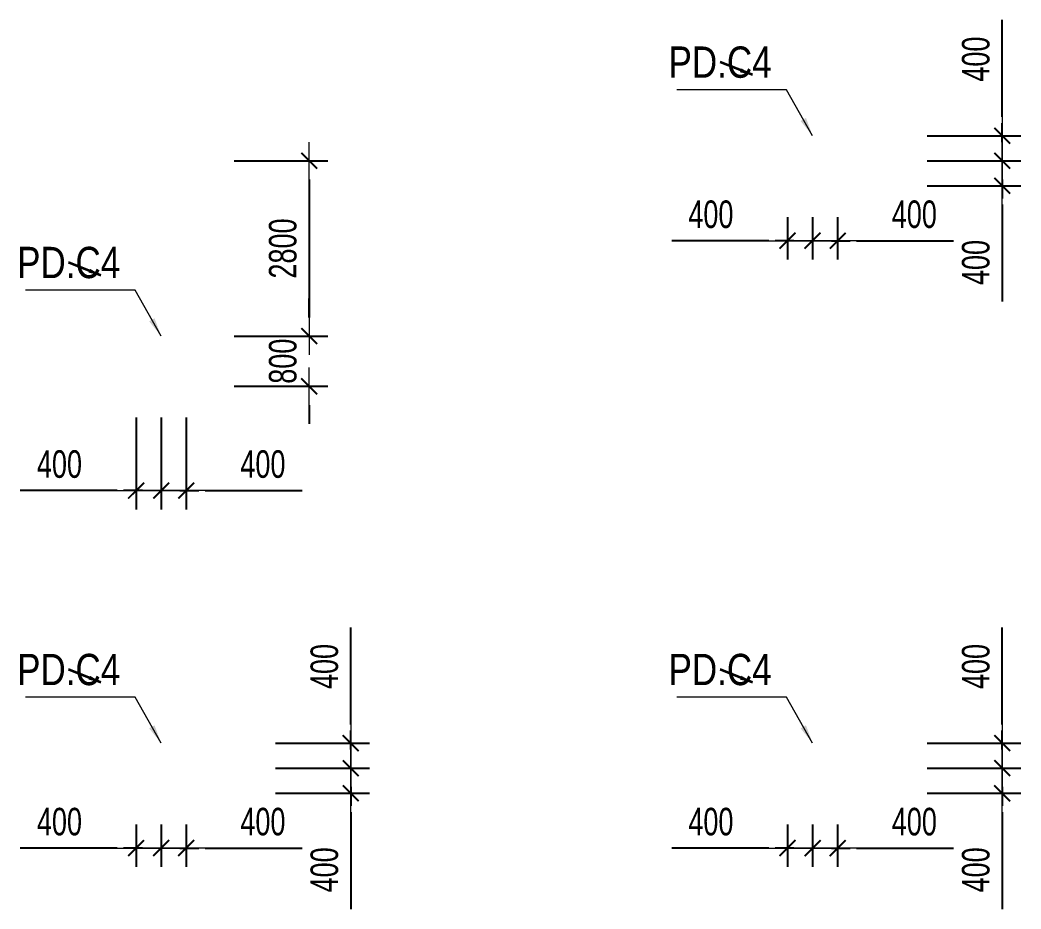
# Model space of a CAD drawing. Header units: millimetres. Extents: x -259680 to 286077, y 2206 to 90611.
# Drawn here: x 158896 to 174877, y 69351 to 83549 of the extents above; entities that cross this region are included whole.
import ezdxf
from ezdxf.enums import TextEntityAlignment as Align

# ---------------------------------------------------------------- set-up
doc = ezdxf.new("R2010")
doc.units = ezdxf.units.MM
doc.layers.get('Defpoints').update_dxf_attribs({"color": 151, "lineweight": 9})
for name, color, linetype, lineweight in [('$0$C1', 20, 'Continuous', 35), ('$1$NDC_S_ANNO', 7, 'Continuous', 20), ('$1$NDC_S_DIM', 1, 'Continuous', 15), ('NDC_S_DIM', 1, 'Continuous', 15)]:
    doc.layers.add(name, color=color, linetype=linetype, lineweight=lineweight)
doc.styles.add('$1$NDC_DIM', font='', dxfattribs={"width": 0.75})
doc.styles.add('$2$ARIAL', font='arial.ttf', dxfattribs={"width": 0.8})
doc.styles.add('NDC_DIM', font='', dxfattribs={"width": 0.75})
doc.styles.get('$1$NDC_DIM').set_extended_font_data('Dotum')
doc.styles.get('NDC_DIM').set_extended_font_data('Dotum')
doc.dimstyles.new('$0$NDC_dim_150', dxfattribs={"dimscale": 150, "dimtxt": 2.2, "dimasz": 1.5, "dimexe": 1.5, "dimexo": 2.5, "dimgap": 1, "dimtad": 1, "dimdec": 0, "dimzin": 0, "dimdsep": 46, "dimtxsty": '$1$NDC_DIM', "dimblk": '$1$DIMMARK', "dimcen": 0.09, "dimdle": 1.2, "dimclrd": 1, "dimclre": 1, "dimclrt": 3, "dimadec": 0, "dimazin": 0, "dimtfac": 1, "dimtdec": 0, "dimtix": 1, "dimtofl": 0, "dimtmove": 0, "dimatfit": 3, "dimfxl": 0, "dimtolj": 1, "dimtzin": 0, "dimarcsym": 0})
doc.dimstyles.new('$1$NDC_dim_iso', dxfattribs={"dimtxt": 2.2, "dimasz": 1, "dimexe": 1.5, "dimexo": 2.5, "dimgap": 1, "dimtad": 1, "dimdec": 0, "dimzin": 0, "dimdsep": 46, "dimtxsty": '$1$NDC_DIM', "dimblk": '$1$DIMMARK', "dimcen": 0.09, "dimdle": 1.2, "dimclrd": 1, "dimclre": 1, "dimclrt": 3, "dimadec": 0, "dimazin": 0, "dimtfac": 1, "dimtdec": 0, "dimtix": 1, "dimtofl": 0, "dimtmove": 0, "dimatfit": 3, "dimfxl": 0, "dimtolj": 1, "dimtzin": 0, "dimarcsym": 0})
doc.dimstyles.new('NDC_dim_200', dxfattribs={"dimscale": 200, "dimtxt": 2.2, "dimasz": 1.5, "dimexe": 1.5, "dimexo": 2.5, "dimgap": 1, "dimtad": 1, "dimdec": 0, "dimzin": 0, "dimdsep": 46, "dimtxsty": 'NDC_DIM', "dimblk": 'DIMMARK', "dimcen": 0.09, "dimdle": 1.2, "dimclrd": 1, "dimclre": 1, "dimclrt": 3, "dimadec": 0, "dimazin": 0, "dimtfac": 1, "dimtdec": 0, "dimtix": 1, "dimtofl": 0, "dimtmove": 0, "dimatfit": 3, "dimfxl": 0, "dimtolj": 1, "dimtzin": 0, "dimarcsym": 0})

# ---------------------------------------------------------------- blocks, each defined once
blk = doc.blocks.new('$1$DIMMARK')
at = {"layer": '$1$NDC_S_DIM', "color": 1}
blk.add_line((-1.5, 0), (1, 0), dxfattribs=at)
at = {"layer": '$1$NDC_S_DIM', "color": 2, "const_width": 0.1}
blk.add_lwpolyline([(-0.424, -0.424), (0.424, 0.424)], dxfattribs=at)
blk = doc.blocks.new('DIMMARK')
at = {"layer": 'NDC_S_DIM', "color": 1}
blk.add_line((-1.5, 0), (1, 0), dxfattribs=at)
at = {"layer": 'NDC_S_DIM', "color": 2, "const_width": 0.1}
blk.add_lwpolyline([(-0.424, -0.424), (0.424, 0.424)], dxfattribs=at)
blk = doc.blocks.new('*D1854')
at = {"layer": 'Defpoints', "color": 0, "ltscale": 100, "transparency": 16777216}
for p in [(161150, 71200), (161550, 71200), (161550, 70324)]:
    blk.add_point(p, dxfattribs=at)
at = {"layer": 'NDC_S_DIM', "color": 1, "lineweight": -2, "ltscale": 100, "transparency": 16777216}
for p, q in [((161150, 70700), (161150, 70024)), ((161550, 70700), (161550, 70024)), ((160850, 70324), (160550, 70324)), ((161850, 70324), (163399, 70324))]:
    blk.add_line(p, q, dxfattribs=at)
at = {"layer": 'NDC_S_DIM', "color": 1, "lineweight": -2, "ltscale": 100, "transparency": 16777216, "xscale": 300, "yscale": 300, "zscale": 300}
blk.add_blockref('DIMMARK', (161150, 70324), dxfattribs=at)
at = {"layer": 'NDC_S_DIM', "color": 1, "lineweight": -2, "ltscale": 100, "transparency": 16777216, "xscale": 300, "yscale": 300, "zscale": 300, "rotation": 180}
blk.add_blockref('DIMMARK', (161550, 70324), dxfattribs=at)
at = {"layer": 'NDC_S_DIM', "color": 3, "ltscale": 100, "transparency": 16777216, "insert": (162774, 70744), "char_height": 440, "attachment_point": 5, "style": 'NDC_DIM'}
blk.add_mtext('\\A1;400', dxfattribs=at)
blk = doc.blocks.new('*D1855')
at = {"layer": 'Defpoints', "color": 0, "ltscale": 100, "transparency": 16777216}
for p in [(160750, 71200), (161150, 71200), (161150, 70324)]:
    blk.add_point(p, dxfattribs=at)
at = {"layer": 'NDC_S_DIM', "color": 1, "lineweight": -2, "ltscale": 100, "transparency": 16777216}
for p, q in [((160750, 70700), (160750, 70024)), ((161150, 70700), (161150, 70024)), ((160450, 70324), (158901, 70324)), ((161450, 70324), (161750, 70324))]:
    blk.add_line(p, q, dxfattribs=at)
at = {"layer": 'NDC_S_DIM', "color": 1, "lineweight": -2, "ltscale": 100, "transparency": 16777216, "xscale": 300, "yscale": 300, "zscale": 300}
blk.add_blockref('DIMMARK', (160750, 70324), dxfattribs=at)
at = {"layer": 'NDC_S_DIM', "color": 1, "lineweight": -2, "ltscale": 100, "transparency": 16777216, "xscale": 300, "yscale": 300, "zscale": 300, "rotation": 180}
blk.add_blockref('DIMMARK', (161150, 70324), dxfattribs=at)
at = {"layer": 'NDC_S_DIM', "color": 3, "ltscale": 100, "transparency": 16777216, "insert": (159526, 70744), "char_height": 440, "attachment_point": 5, "style": 'NDC_DIM'}
blk.add_mtext('\\A1;400', dxfattribs=at)
blk = doc.blocks.new('*D1856')
at = {"layer": 'Defpoints', "color": 0, "ltscale": 100, "transparency": 16777216}
for p in [(161550, 72000), (164177, 72000), (161550, 71600)]:
    blk.add_point(p, dxfattribs=at)
at = {"layer": 'NDC_S_DIM', "color": 1, "lineweight": -2, "ltscale": 100, "transparency": 16777216}
for p, q in [((164177, 72300), (164177, 73849)), ((162977, 72000), (164477, 72000)), ((162977, 71600), (164477, 71600)), ((164177, 71300), (164177, 71000))]:
    blk.add_line(p, q, dxfattribs=at)
at = {"layer": 'NDC_S_DIM', "color": 1, "lineweight": -2, "ltscale": 100, "transparency": 16777216, "xscale": 300, "yscale": 300, "zscale": 300}
for p, rotation in [((164177, 72000), 270), ((164177, 71600), 90)]:
    blk.add_blockref('DIMMARK', p, dxfattribs=dict(at, rotation=rotation))
at = {"layer": 'NDC_S_DIM', "color": 3, "ltscale": 100, "transparency": 16777216, "insert": (163757, 73224), "char_height": 440, "attachment_point": 5, "rotation": 90, "style": 'NDC_DIM'}
blk.add_mtext('\\A1;400', dxfattribs=at)
blk = doc.blocks.new('*D1857')
at = {"layer": 'Defpoints', "color": 0, "ltscale": 100, "transparency": 16777216}
for p in [(161550, 71600), (164177, 71600), (161550, 71200)]:
    blk.add_point(p, dxfattribs=at)
at = {"layer": 'NDC_S_DIM', "color": 1, "lineweight": -2, "ltscale": 100, "transparency": 16777216}
for p, q in [((164177, 71900), (164177, 72200)), ((162977, 71600), (164477, 71600)), ((162977, 71200), (164477, 71200)), ((164177, 70900), (164177, 69351))]:
    blk.add_line(p, q, dxfattribs=at)
at = {"layer": 'NDC_S_DIM', "color": 1, "lineweight": -2, "ltscale": 100, "transparency": 16777216, "xscale": 300, "yscale": 300, "zscale": 300}
for p, rotation in [((164177, 71600), 270), ((164177, 71200), 90)]:
    blk.add_blockref('DIMMARK', p, dxfattribs=dict(at, rotation=rotation))
at = {"layer": 'NDC_S_DIM', "color": 3, "ltscale": 100, "transparency": 16777216, "insert": (163757, 69976), "char_height": 440, "attachment_point": 5, "rotation": 90, "style": 'NDC_DIM'}
blk.add_mtext('\\A1;400', dxfattribs=at)
blk = doc.blocks.new('*D1858')
at = {"layer": 'Defpoints', "color": 0, "ltscale": 100, "transparency": 16777216}
for p in [(171550, 71200), (171950, 71200), (171950, 70324)]:
    blk.add_point(p, dxfattribs=at)
at = {"layer": 'NDC_S_DIM', "color": 1, "lineweight": -2, "ltscale": 100, "transparency": 16777216}
for p, q in [((171550, 70700), (171550, 70024)), ((171950, 70700), (171950, 70024)), ((171250, 70324), (170950, 70324)), ((172250, 70324), (173799, 70324))]:
    blk.add_line(p, q, dxfattribs=at)
at = {"layer": 'NDC_S_DIM', "color": 1, "lineweight": -2, "ltscale": 100, "transparency": 16777216, "xscale": 300, "yscale": 300, "zscale": 300}
blk.add_blockref('DIMMARK', (171550, 70324), dxfattribs=at)
at = {"layer": 'NDC_S_DIM', "color": 1, "lineweight": -2, "ltscale": 100, "transparency": 16777216, "xscale": 300, "yscale": 300, "zscale": 300, "rotation": 180}
blk.add_blockref('DIMMARK', (171950, 70324), dxfattribs=at)
at = {"layer": 'NDC_S_DIM', "color": 3, "ltscale": 100, "transparency": 16777216, "insert": (173174, 70744), "char_height": 440, "attachment_point": 5, "style": 'NDC_DIM'}
blk.add_mtext('\\A1;400', dxfattribs=at)
blk = doc.blocks.new('*D1859')
at = {"layer": 'Defpoints', "color": 0, "ltscale": 100, "transparency": 16777216}
for p in [(171150, 71200), (171550, 71200), (171550, 70324)]:
    blk.add_point(p, dxfattribs=at)
at = {"layer": 'NDC_S_DIM', "color": 1, "lineweight": -2, "ltscale": 100, "transparency": 16777216}
for p, q in [((171150, 70700), (171150, 70024)), ((171550, 70700), (171550, 70024)), ((170850, 70324), (169301, 70324)), ((171850, 70324), (172150, 70324))]:
    blk.add_line(p, q, dxfattribs=at)
at = {"layer": 'NDC_S_DIM', "color": 1, "lineweight": -2, "ltscale": 100, "transparency": 16777216, "xscale": 300, "yscale": 300, "zscale": 300}
blk.add_blockref('DIMMARK', (171150, 70324), dxfattribs=at)
at = {"layer": 'NDC_S_DIM', "color": 1, "lineweight": -2, "ltscale": 100, "transparency": 16777216, "xscale": 300, "yscale": 300, "zscale": 300, "rotation": 180}
blk.add_blockref('DIMMARK', (171550, 70324), dxfattribs=at)
at = {"layer": 'NDC_S_DIM', "color": 3, "ltscale": 100, "transparency": 16777216, "insert": (169926, 70744), "char_height": 440, "attachment_point": 5, "style": 'NDC_DIM'}
blk.add_mtext('\\A1;400', dxfattribs=at)
blk = doc.blocks.new('*D1860')
at = {"layer": 'Defpoints', "color": 0, "ltscale": 100, "transparency": 16777216}
for p in [(171950, 72000), (174577, 72000), (171950, 71600)]:
    blk.add_point(p, dxfattribs=at)
at = {"layer": 'NDC_S_DIM', "color": 1, "lineweight": -2, "ltscale": 100, "transparency": 16777216}
for p, q in [((174577, 72300), (174577, 73849)), ((173377, 72000), (174877, 72000)), ((173377, 71600), (174877, 71600)), ((174577, 71300), (174577, 71000))]:
    blk.add_line(p, q, dxfattribs=at)
at = {"layer": 'NDC_S_DIM', "color": 1, "lineweight": -2, "ltscale": 100, "transparency": 16777216, "xscale": 300, "yscale": 300, "zscale": 300}
for p, rotation in [((174577, 72000), 270), ((174577, 71600), 90)]:
    blk.add_blockref('DIMMARK', p, dxfattribs=dict(at, rotation=rotation))
at = {"layer": 'NDC_S_DIM', "color": 3, "ltscale": 100, "transparency": 16777216, "insert": (174157, 73224), "char_height": 440, "attachment_point": 5, "rotation": 90, "style": 'NDC_DIM'}
blk.add_mtext('\\A1;400', dxfattribs=at)
blk = doc.blocks.new('*D1861')
at = {"layer": 'Defpoints', "color": 0, "ltscale": 100, "transparency": 16777216}
for p in [(171950, 71600), (174577, 71600), (171950, 71200)]:
    blk.add_point(p, dxfattribs=at)
at = {"layer": 'NDC_S_DIM', "color": 1, "lineweight": -2, "ltscale": 100, "transparency": 16777216}
for p, q in [((174577, 71900), (174577, 72200)), ((173377, 71600), (174877, 71600)), ((173377, 71200), (174877, 71200)), ((174577, 70900), (174577, 69351))]:
    blk.add_line(p, q, dxfattribs=at)
at = {"layer": 'NDC_S_DIM', "color": 1, "lineweight": -2, "ltscale": 100, "transparency": 16777216, "xscale": 300, "yscale": 300, "zscale": 300}
for p, rotation in [((174577, 71600), 270), ((174577, 71200), 90)]:
    blk.add_blockref('DIMMARK', p, dxfattribs=dict(at, rotation=rotation))
at = {"layer": 'NDC_S_DIM', "color": 3, "ltscale": 100, "transparency": 16777216, "insert": (174157, 69976), "char_height": 440, "attachment_point": 5, "rotation": 90, "style": 'NDC_DIM'}
blk.add_mtext('\\A1;400', dxfattribs=at)
blk = doc.blocks.new('*D1874')
at = {"layer": 'Defpoints', "color": 0, "ltscale": 100, "transparency": 16777216}
for p in [(171550, 80900), (171950, 80900), (171950, 80024)]:
    blk.add_point(p, dxfattribs=at)
at = {"layer": 'NDC_S_DIM', "color": 1, "lineweight": -2, "ltscale": 100, "transparency": 16777216}
for p, q in [((171550, 80400), (171550, 79724)), ((171950, 80400), (171950, 79724)), ((171250, 80024), (170950, 80024)), ((172250, 80024), (173799, 80024))]:
    blk.add_line(p, q, dxfattribs=at)
at = {"layer": 'NDC_S_DIM', "color": 1, "lineweight": -2, "ltscale": 100, "transparency": 16777216, "xscale": 300, "yscale": 300, "zscale": 300}
blk.add_blockref('DIMMARK', (171550, 80024), dxfattribs=at)
at = {"layer": 'NDC_S_DIM', "color": 1, "lineweight": -2, "ltscale": 100, "transparency": 16777216, "xscale": 300, "yscale": 300, "zscale": 300, "rotation": 180}
blk.add_blockref('DIMMARK', (171950, 80024), dxfattribs=at)
at = {"layer": 'NDC_S_DIM', "color": 3, "ltscale": 100, "transparency": 16777216, "insert": (173174, 80444), "char_height": 440, "attachment_point": 5, "style": 'NDC_DIM'}
blk.add_mtext('\\A1;400', dxfattribs=at)
blk = doc.blocks.new('*D1875')
at = {"layer": 'Defpoints', "color": 0, "ltscale": 100, "transparency": 16777216}
for p in [(171150, 80900), (171550, 80900), (171550, 80024)]:
    blk.add_point(p, dxfattribs=at)
at = {"layer": 'NDC_S_DIM', "color": 1, "lineweight": -2, "ltscale": 100, "transparency": 16777216}
for p, q in [((171150, 80400), (171150, 79724)), ((171550, 80400), (171550, 79724)), ((170850, 80024), (169301, 80024)), ((171850, 80024), (172150, 80024))]:
    blk.add_line(p, q, dxfattribs=at)
at = {"layer": 'NDC_S_DIM', "color": 1, "lineweight": -2, "ltscale": 100, "transparency": 16777216, "xscale": 300, "yscale": 300, "zscale": 300}
blk.add_blockref('DIMMARK', (171150, 80024), dxfattribs=at)
at = {"layer": 'NDC_S_DIM', "color": 1, "lineweight": -2, "ltscale": 100, "transparency": 16777216, "xscale": 300, "yscale": 300, "zscale": 300, "rotation": 180}
blk.add_blockref('DIMMARK', (171550, 80024), dxfattribs=at)
at = {"layer": 'NDC_S_DIM', "color": 3, "ltscale": 100, "transparency": 16777216, "insert": (169926, 80444), "char_height": 440, "attachment_point": 5, "style": 'NDC_DIM'}
blk.add_mtext('\\A1;400', dxfattribs=at)
blk = doc.blocks.new('*D1876')
at = {"layer": 'Defpoints', "color": 0, "ltscale": 100, "transparency": 16777216}
for p in [(171950, 81700), (174577, 81700), (171950, 81300)]:
    blk.add_point(p, dxfattribs=at)
at = {"layer": 'NDC_S_DIM', "color": 1, "lineweight": -2, "ltscale": 100, "transparency": 16777216}
for p, q in [((174577, 82000), (174577, 83549)), ((173377, 81700), (174877, 81700)), ((173377, 81300), (174877, 81300)), ((174577, 81000), (174577, 80700))]:
    blk.add_line(p, q, dxfattribs=at)
at = {"layer": 'NDC_S_DIM', "color": 1, "lineweight": -2, "ltscale": 100, "transparency": 16777216, "xscale": 300, "yscale": 300, "zscale": 300}
for p, rotation in [((174577, 81700), 270), ((174577, 81300), 90)]:
    blk.add_blockref('DIMMARK', p, dxfattribs=dict(at, rotation=rotation))
at = {"layer": 'NDC_S_DIM', "color": 3, "ltscale": 100, "transparency": 16777216, "insert": (174157, 82924), "char_height": 440, "attachment_point": 5, "rotation": 90, "style": 'NDC_DIM'}
blk.add_mtext('\\A1;400', dxfattribs=at)
blk = doc.blocks.new('*D1877')
at = {"layer": 'Defpoints', "color": 0, "ltscale": 100, "transparency": 16777216}
for p in [(171950, 81300), (174577, 81300), (171950, 80900)]:
    blk.add_point(p, dxfattribs=at)
at = {"layer": 'NDC_S_DIM', "color": 1, "lineweight": -2, "ltscale": 100, "transparency": 16777216}
for p, q in [((174577, 81600), (174577, 81900)), ((173377, 81300), (174877, 81300)), ((173377, 80900), (174877, 80900)), ((174577, 80600), (174577, 79051))]:
    blk.add_line(p, q, dxfattribs=at)
at = {"layer": 'NDC_S_DIM', "color": 1, "lineweight": -2, "ltscale": 100, "transparency": 16777216, "xscale": 300, "yscale": 300, "zscale": 300}
for p, rotation in [((174577, 81300), 270), ((174577, 80900), 90)]:
    blk.add_blockref('DIMMARK', p, dxfattribs=dict(at, rotation=rotation))
at = {"layer": 'NDC_S_DIM', "color": 3, "ltscale": 100, "transparency": 16777216, "insert": (174157, 79676), "char_height": 440, "attachment_point": 5, "rotation": 90, "style": 'NDC_DIM'}
blk.add_mtext('\\A1;400', dxfattribs=at)
blk = doc.blocks.new('*D1567')
at = {"layer": 'Defpoints', "color": 0, "ltscale": 100, "transparency": 16777216}
for p in [(161150, 77700), (161550, 77700), (161550, 76034)]:
    blk.add_point(p, dxfattribs=at)
at = {"layer": 'NDC_S_DIM', "color": 1, "lineweight": -2, "ltscale": 100, "transparency": 16777216}
for p, q in [((161150, 77200), (161150, 75734)), ((161550, 77200), (161550, 75734)), ((160850, 76034), (160550, 76034)), ((161850, 76034), (163399, 76034))]:
    blk.add_line(p, q, dxfattribs=at)
at = {"layer": 'NDC_S_DIM', "color": 1, "lineweight": -2, "ltscale": 100, "transparency": 16777216, "xscale": 300, "yscale": 300, "zscale": 300}
blk.add_blockref('DIMMARK', (161150, 76034), dxfattribs=at)
at = {"layer": 'NDC_S_DIM', "color": 1, "lineweight": -2, "ltscale": 100, "transparency": 16777216, "xscale": 300, "yscale": 300, "zscale": 300, "rotation": 180}
blk.add_blockref('DIMMARK', (161550, 76034), dxfattribs=at)
at = {"layer": 'NDC_S_DIM', "color": 3, "ltscale": 100, "transparency": 16777216, "insert": (162774, 76454), "char_height": 440, "attachment_point": 5, "style": 'NDC_DIM'}
blk.add_mtext('\\A1;400', dxfattribs=at)
blk = doc.blocks.new('*D1568')
at = {"layer": 'Defpoints', "color": 0, "ltscale": 100, "transparency": 16777216}
for p in [(160750, 77700), (161150, 77700), (161150, 76034)]:
    blk.add_point(p, dxfattribs=at)
at = {"layer": 'NDC_S_DIM', "color": 1, "lineweight": -2, "ltscale": 100, "transparency": 16777216}
for p, q in [((160750, 77200), (160750, 75734)), ((161150, 77200), (161150, 75734)), ((160450, 76034), (158901, 76034)), ((161450, 76034), (161750, 76034))]:
    blk.add_line(p, q, dxfattribs=at)
at = {"layer": 'NDC_S_DIM', "color": 1, "lineweight": -2, "ltscale": 100, "transparency": 16777216, "xscale": 300, "yscale": 300, "zscale": 300}
blk.add_blockref('DIMMARK', (160750, 76034), dxfattribs=at)
at = {"layer": 'NDC_S_DIM', "color": 1, "lineweight": -2, "ltscale": 100, "transparency": 16777216, "xscale": 300, "yscale": 300, "zscale": 300, "rotation": 180}
blk.add_blockref('DIMMARK', (161150, 76034), dxfattribs=at)
at = {"layer": 'NDC_S_DIM', "color": 3, "ltscale": 100, "transparency": 16777216, "insert": (159526, 76454), "char_height": 440, "attachment_point": 5, "style": 'NDC_DIM'}
blk.add_mtext('\\A1;400', dxfattribs=at)
blk = doc.blocks.new('*D1569')
at = {"layer": 'Defpoints', "color": 0, "ltscale": 100, "transparency": 16777216}
for p in [(161550, 78500), (161550, 77700), (163513, 77700)]:
    blk.add_point(p, dxfattribs=at)
at = {"layer": 'NDC_S_DIM', "color": 1, "lineweight": -2, "ltscale": 100, "transparency": 16777216}
for p, q in [((163513, 78800), (163513, 79100)), ((162313, 78500), (163813, 78500)), ((162313, 77700), (163813, 77700)), ((163513, 77400), (163513, 77100))]:
    blk.add_line(p, q, dxfattribs=at)
at = {"layer": 'NDC_S_DIM', "color": 1, "lineweight": -2, "ltscale": 100, "transparency": 16777216, "xscale": 300, "yscale": 300, "zscale": 300}
for p, rotation in [((163513, 78500), 270), ((163513, 77700), 90)]:
    blk.add_blockref('DIMMARK', p, dxfattribs=dict(at, rotation=rotation))
at = {"layer": 'NDC_S_DIM', "color": 3, "ltscale": 100, "transparency": 16777216, "insert": (163093, 78100), "char_height": 440, "attachment_point": 5, "rotation": 90, "style": 'NDC_DIM'}
blk.add_mtext('\\A1;800', dxfattribs=at)
blk = doc.blocks.new('*D1570')
at = {"layer": 'Defpoints', "color": 0, "ltscale": 100, "transparency": 16777216}
for p in [(161550, 81300), (161550, 78500), (163513, 78500)]:
    blk.add_point(p, dxfattribs=at)
at = {"layer": 'NDC_S_DIM', "color": 1, "lineweight": -2, "ltscale": 100, "transparency": 16777216}
for p, q in [((162313, 81300), (163813, 81300)), ((163513, 81000), (163513, 78800)), ((162313, 78500), (163813, 78500))]:
    blk.add_line(p, q, dxfattribs=at)
at = {"layer": 'NDC_S_DIM', "color": 1, "lineweight": -2, "ltscale": 100, "transparency": 16777216, "xscale": 300, "yscale": 300, "zscale": 300}
for p, rotation in [((163513, 81300), 90), ((163513, 78500), 270)]:
    blk.add_blockref('DIMMARK', p, dxfattribs=dict(at, rotation=rotation))
at = {"layer": 'NDC_S_DIM', "color": 3, "ltscale": 100, "transparency": 16777216, "insert": (163093, 79900), "char_height": 440, "attachment_point": 5, "rotation": 90, "style": 'NDC_DIM'}
blk.add_mtext('\\A1;2800', dxfattribs=at)
blk = doc.blocks.new('*U212')
at = {"layer": '$1$NDC_S_ANNO', "ltscale": 0.8, "style": '$2$ARIAL', "width": 0.8}
blk.add_attdef('TEN', text='', height=2.5, dxfattribs=at).set_placement((-2.578, 1.026), align=Align.MIDDLE_CENTER)
at = {"layer": '$1$NDC_S_ANNO', "ltscale": 0.8, "style": '$2$ARIAL', "width": 0.8, "flags": 1}
blk.add_attdef('CHU_THICH', text='', height=2.5, dxfattribs=at).set_placement((0, 0), align=Align.MIDDLE_CENTER)
at = {"layer": 'Defpoints'}
blk.add_leader([(0, 0), (-2.578, 1.026)], dimstyle='$1$NDC_dim_iso', override={"dimgap": 0.625, "dimtad": 0}, dxfattribs=at)
blk = doc.blocks.new('$0$co t check')
at = {"layer": '$0$C1', "xscale": 200, "yscale": 200, "zscale": 200}
for p in [(168548, 82671), (158148, 79471), (158148, 72971), (168548, 72971)]:
    blk.add_blockref('*U212', p, dxfattribs=at).add_auto_attribs({'TEN': 'PD.C4'})
at = {"layer": '$0$C1'}
for points in [[(169509, 81700), (169092, 82432), (167343, 82432)], [(159109, 78500), (158692, 79232), (156943, 79232)], [(159109, 72000), (158692, 72732), (156943, 72732)], [(169509, 72000), (169092, 72732), (167343, 72732)]]:
    blk.add_leader(points, dimstyle='$0$NDC_dim_150', override={"dimasz": 2, "dimgap": 1, "dimtad": 0}, dxfattribs=at)

msp = doc.modelspace()

# ---------------------------------------------------------------- block references
at = {"layer": '$1$NDC_S_DIM'}
msp.add_blockref('$0$co t check', (2040.6, 0), dxfattribs=at)

# ---------------------------------------------------------------- dimensions: what is measured, and where the dimension line sits
at = {"layer": 'NDC_S_DIM', "ltscale": 100}
for base, p1, p2, picture, middle in [((174576.7, 81700), (171950, 81300), (171950, 81700), '*D1876', (174576.7, 82924.3)), ((174576.7, 81300), (171950, 80900), (171950, 81300), '*D1877', (174576.7, 79675.7)), ((164176.7, 72000), (161550, 71600), (161550, 72000), '*D1856', (164176.7, 73224.3)), ((174576.7, 72000), (171950, 71600), (171950, 72000), '*D1860', (174576.7, 73224.3)), ((164176.7, 71600), (161550, 71200), (161550, 71600), '*D1857', (164176.7, 69975.7)), ((174576.7, 71600), (171950, 71200), (171950, 71600), '*D1861', (174576.7, 69975.7))]:
    dim = msp.add_linear_dim(base=base, p1=p1, p2=p2, angle=90, dimstyle='NDC_dim_200', dxfattribs=at)
    dim.commit()
    dim.dimension.update_dxf_attribs({"geometry": picture, "text_midpoint": middle, "dimtype": 160})
for base, p1, p2, picture, middle in [((163513.3, 78500), (161550, 81300), (161550, 78500), '*D1570', (163093.3, 79900)), ((163513.3, 77700), (161550, 78500), (161550, 77700), '*D1569', (163093.3, 78100))]:
    dim = msp.add_linear_dim(base=base, p1=p1, p2=p2, angle=90, dimstyle='NDC_dim_200', dxfattribs=at)
    dim.commit()
    dim.dimension.update_dxf_attribs({"geometry": picture, "text_midpoint": middle})
for base, p1, p2, picture, middle in [((171550, 80024.4), (171150, 80900), (171550, 80900), '*D1875', (169925.7, 80024.4)), ((171950, 80024.4), (171550, 80900), (171950, 80900), '*D1874', (173174.3, 80024.4)), ((161150, 76034.4), (160750, 77700), (161150, 77700), '*D1568', (159525.7, 76034.4)), ((161550, 76034.4), (161150, 77700), (161550, 77700), '*D1567', (162774.3, 76034.4)), ((161150, 70324.4), (160750, 71200), (161150, 71200), '*D1855', (159525.7, 70324.4)), ((161550, 70324.4), (161150, 71200), (161550, 71200), '*D1854', (162774.3, 70324.4)), ((171550, 70324.4), (171150, 71200), (171550, 71200), '*D1859', (169925.7, 70324.4)), ((171950, 70324.4), (171550, 71200), (171950, 71200), '*D1858', (173174.3, 70324.4))]:
    dim = msp.add_linear_dim(base=base, p1=p1, p2=p2, dimstyle='NDC_dim_200', dxfattribs=at)
    dim.commit()
    dim.dimension.update_dxf_attribs({"geometry": picture, "text_midpoint": middle, "dimtype": 160})

doc.saveas('drawing.dxf')
